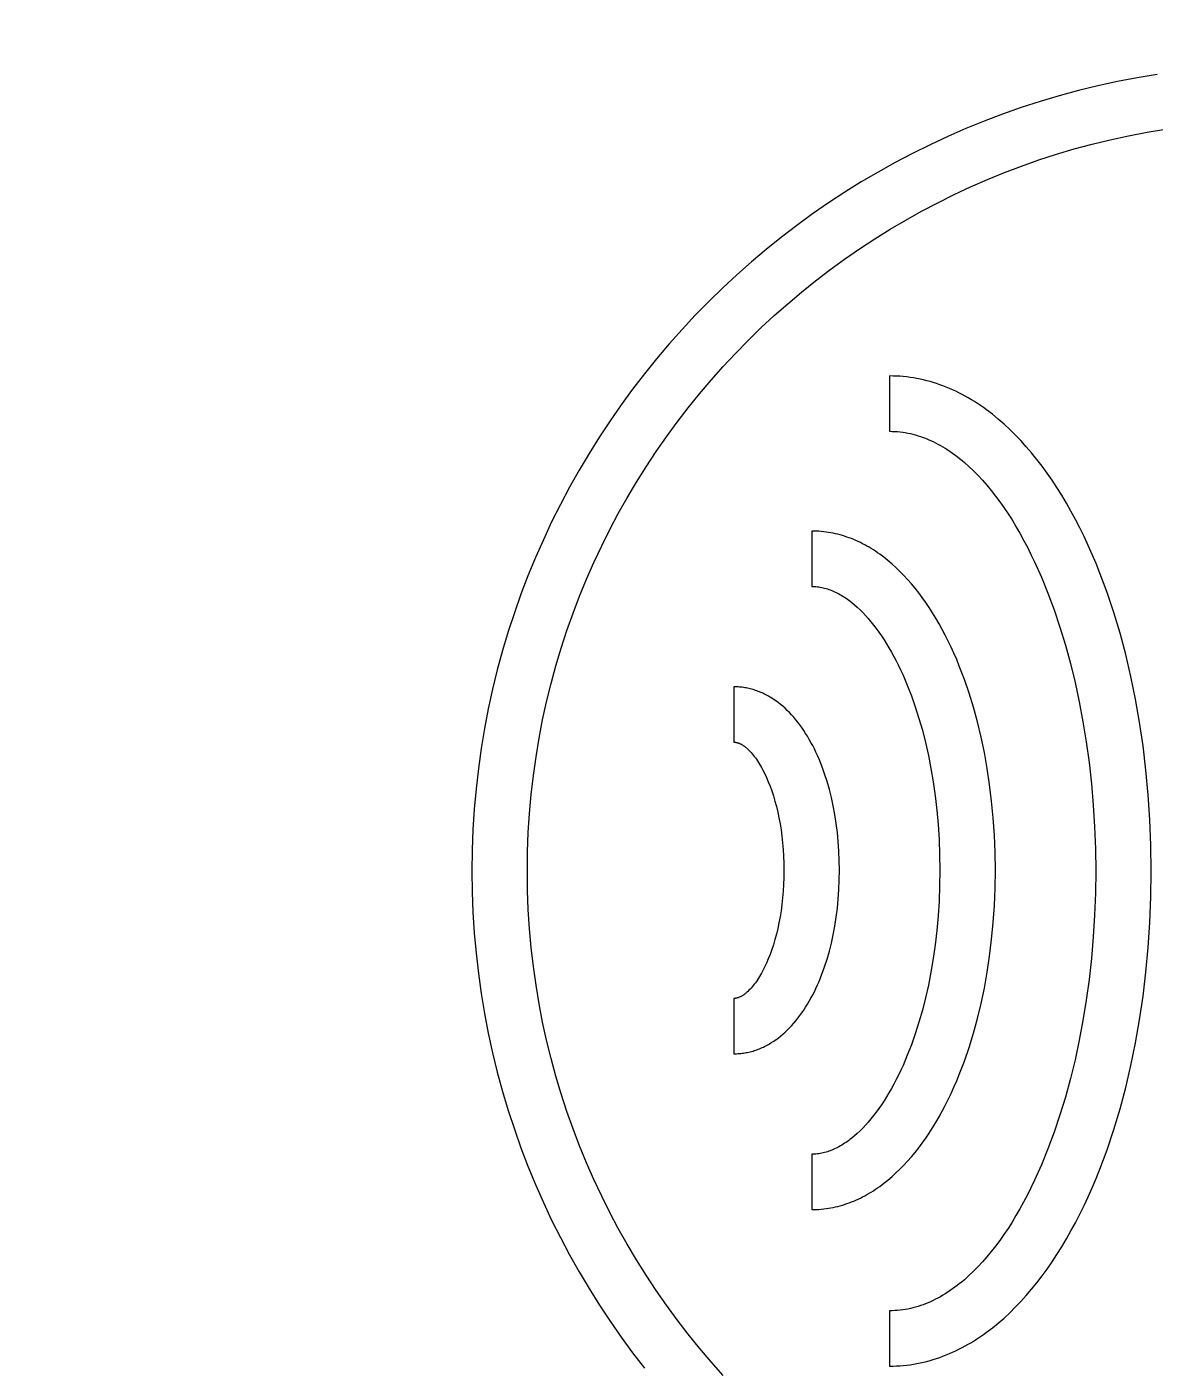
# Model space of a CAD drawing. Header units: millimetres. Extents: x -208 to 4974, y -28 to 3137.
# Drawn here: x 494.53 to 532.2, y 2786.77 to 2831.54 of the extents above; entities that cross this region are included whole.
import ezdxf

# ---------------------------------------------------------------- set-up
doc = ezdxf.new("R2010")
doc.units = ezdxf.units.MM
doc.layers.add('ZANO_R', color=7, linetype='Continuous', lineweight=0)
doc.layers.add('ZANO_W', color=1, linetype='Continuous', lineweight=0)
doc.styles.add('Arial', font='arial.ttf')
doc.styles.get("Standard").update_dxf_attribs({"font": 'ARIALUNI.TTF'})
doc.dimstyles.new('pl i ang', dxfattribs={"dimtxt": 50, "dimasz": 50, "dimexe": 1.25, "dimexo": 0.625, "dimgap": 10, "dimtad": 1, "dimtoh": 1, "dimtxsty": 'Standard', "dimcen": 2.5, "dimclrd": 1, "dimclre": 1, "dimclrt": 1, "dimadec": 0, "dimazin": 0, "dimtfac": 1, "dimtmove": 0, "dimatfit": 3, "dimfxl": 1, "dimarcsym": 1})

# ---------------------------------------------------------------- blocks, each defined once
blk = doc.blocks.new('*D504')
at = {"layer": 'ZANO_W', "color": 1, "lineweight": -2}
for p, q in [((532.144, 3137.136), (-161.352, 3137.136)), ((-151.352, 3097.136), (-151.352, 2453.738)), ((105.377, 2413.738), (-161.352, 2413.738))]:
    blk.add_line(p, q, dxfattribs=at)
at = {"layer": 'ZANO_W', "color": 1}
for points in [[(-144.686, 3097.136), (-158.019, 3097.136), (-151.352, 3137.136)], [(-158.019, 2453.738), (-144.686, 2453.738), (-151.352, 2413.738)]]:
    blk.add_solid(points, dxfattribs=at)
at = {"layer": 'ZANO_W', "color": 1, "insert": (-181.789, 2775.437), "char_height": 40, "attachment_point": 5, "rotation": 90, "style": 'Arial'}
blk.add_mtext('723', dxfattribs=at)
blk = doc.blocks.new('*D507')
at = {"layer": 'ZANO_W', "color": 1, "lineweight": -2}
blk.add_arc((4072.525, 2413.738), 150.809, 99.55169, 164.75824, dxfattribs=at)
at = {"layer": 'ZANO_W', "color": 1}
for points in [[(4047.725, 2555.793), (4047.276, 2569.119), (4087.477, 2563.804)], [(3920.413, 2454.268), (3933.628, 2452.5), (3921.716, 2413.738)]]:
    blk.add_solid(points, dxfattribs=at)
at = {"layer": 'ZANO_W', "color": 1, "insert": (3950.719, 2548.283), "char_height": 40, "attachment_point": 5, "rotation": 42.155, "style": 'Arial'}
blk.add_mtext('96%%d', dxfattribs=at)

msp = doc.modelspace()

# ---------------------------------------------------------------- linework, layer by layer
at = {"layer": 'ZANO_R'}
for p, q in [((532.295, 2829.952), (531.628, 2829.841)), ((529.662, 2829.413), (529.018, 2829.239)), ((530.311, 2829.572), (529.662, 2829.413)), ((530.967, 2829.715), (530.311, 2829.572)), ((531.628, 2829.841), (530.967, 2829.715)), ((528.381, 2829.05), (527.751, 2828.846)), ((529.018, 2829.239), (528.381, 2829.05)), ((527.127, 2828.626), (526.511, 2828.392)), ((527.751, 2828.846), (527.127, 2828.626)), ((525.902, 2828.144), (525.3, 2827.881)), ((526.511, 2828.392), (525.902, 2828.144)), ((531.956, 2828.022), (532.577, 2828.125)), ((525.3, 2827.881), (524.706, 2827.604)), ((529.525, 2827.461), (530.125, 2827.623)), ((530.125, 2827.623), (530.73, 2827.771)), ((530.73, 2827.771), (531.34, 2827.904)), ((531.34, 2827.904), (531.956, 2828.022)), ((524.12, 2827.313), (523.542, 2827.009)), ((524.706, 2827.604), (524.12, 2827.313)), ((528.345, 2827.095), (528.932, 2827.285)), ((528.932, 2827.285), (529.525, 2827.461)), ((523.542, 2827.009), (522.972, 2826.691)), ((527.19, 2826.672), (527.764, 2826.89)), ((527.764, 2826.89), (528.345, 2827.095)), ((522.411, 2826.36), (521.859, 2826.016)), ((522.972, 2826.691), (522.411, 2826.36)), ((526.062, 2826.196), (526.623, 2826.441)), ((526.623, 2826.441), (527.19, 2826.672)), ((521.859, 2826.016), (521.316, 2825.659)), ((524.963, 2825.667), (525.509, 2825.938)), ((525.509, 2825.938), (526.062, 2826.196)), ((521.316, 2825.659), (520.781, 2825.29)), ((523.895, 2825.088), (524.425, 2825.384)), ((524.425, 2825.384), (524.963, 2825.667)), ((520.781, 2825.29), (520.257, 2824.908)), ((523.372, 2824.78), (523.895, 2825.088)), ((519.742, 2824.514), (519.236, 2824.108)), ((520.257, 2824.908), (519.742, 2824.514)), ((522.858, 2824.459), (523.372, 2824.78)), ((519.236, 2824.108), (518.741, 2823.691)), ((521.854, 2823.783), (522.352, 2824.127)), ((522.352, 2824.127), (522.858, 2824.459)), ((518.741, 2823.691), (518.256, 2823.261)), ((521.365, 2823.427), (521.854, 2823.783)), ((518.256, 2823.261), (517.782, 2822.821)), ((520.886, 2823.06), (521.365, 2823.427)), ((517.782, 2822.821), (517.318, 2822.37)), ((520.415, 2822.682), (520.886, 2823.06)), ((517.318, 2822.37), (516.865, 2821.907)), ((519.502, 2821.894), (519.954, 2822.293)), ((519.954, 2822.293), (520.415, 2822.682)), ((516.865, 2821.907), (516.423, 2821.434)), ((519.06, 2821.484), (519.502, 2821.894)), ((516.423, 2821.434), (515.993, 2820.951)), ((518.628, 2821.063), (519.06, 2821.484)), ((515.993, 2820.951), (515.574, 2820.457)), ((518.207, 2820.633), (518.628, 2821.063)), ((515.574, 2820.457), (515.167, 2819.954)), ((517.795, 2820.192), (518.207, 2820.633)), ((517.394, 2819.742), (517.795, 2820.192)), ((515.167, 2819.954), (514.772, 2819.44)), ((517.004, 2819.282), (517.394, 2819.742)), ((523.473, 2819.878), (523.358, 2819.879)), ((523.358, 2819.879), (523.358, 2818.032)), ((523.587, 2819.874), (523.473, 2819.878)), ((523.701, 2819.868), (523.587, 2819.874)), ((523.814, 2819.858), (523.701, 2819.868)), ((523.927, 2819.846), (523.814, 2819.858)), ((524.04, 2819.832), (523.927, 2819.846)), ((524.152, 2819.815), (524.04, 2819.832)), ((524.264, 2819.796), (524.152, 2819.815)), ((524.375, 2819.774), (524.264, 2819.796)), ((524.486, 2819.749), (524.375, 2819.774)), ((524.596, 2819.722), (524.486, 2819.749)), ((524.706, 2819.692), (524.596, 2819.722)), ((524.815, 2819.66), (524.706, 2819.692)), ((524.924, 2819.626), (524.815, 2819.66)), ((525.033, 2819.589), (524.924, 2819.626)), ((525.14, 2819.549), (525.033, 2819.589)), ((514.772, 2819.44), (514.389, 2818.917)), ((516.625, 2818.813), (517.004, 2819.282)), ((525.248, 2819.507), (525.14, 2819.549)), ((525.355, 2819.463), (525.248, 2819.507)), ((525.461, 2819.416), (525.355, 2819.463)), ((525.567, 2819.367), (525.461, 2819.416)), ((525.672, 2819.316), (525.567, 2819.367)), ((525.776, 2819.262), (525.672, 2819.316)), ((525.881, 2819.206), (525.776, 2819.262)), ((525.984, 2819.148), (525.881, 2819.206)), ((526.087, 2819.087), (525.984, 2819.148)), ((514.389, 2818.917), (514.018, 2818.384)), ((516.257, 2818.335), (516.625, 2818.813)), ((526.189, 2819.024), (526.087, 2819.087)), ((526.291, 2818.959), (526.189, 2819.024)), ((526.392, 2818.892), (526.291, 2818.959)), ((526.493, 2818.822), (526.392, 2818.892)), ((526.593, 2818.75), (526.493, 2818.822)), ((526.791, 2818.6), (526.593, 2818.75)), ((514.018, 2818.384), (513.66, 2817.843)), ((515.9, 2817.848), (516.257, 2818.335)), ((526.986, 2818.44), (526.791, 2818.6)), ((527.179, 2818.273), (526.986, 2818.44)), ((527.369, 2818.096), (527.179, 2818.273)), ((513.66, 2817.843), (513.315, 2817.292)), ((515.555, 2817.352), (515.9, 2817.848)), ((523.358, 2818.031), (523.446, 2818.03)), ((523.446, 2818.03), (523.533, 2818.026)), ((523.533, 2818.026), (523.62, 2818.02)), ((523.62, 2818.02), (523.706, 2818.011)), ((523.706, 2818.011), (523.793, 2818.001)), ((523.793, 2818.001), (523.879, 2817.987)), ((523.879, 2817.987), (523.965, 2817.972)), ((523.965, 2817.972), (524.05, 2817.954)), ((524.05, 2817.954), (524.136, 2817.933)), ((524.136, 2817.933), (524.221, 2817.91)), ((524.221, 2817.91), (524.306, 2817.885)), ((524.306, 2817.885), (524.39, 2817.858)), ((524.39, 2817.858), (524.474, 2817.829)), ((524.474, 2817.829), (524.558, 2817.797)), ((524.558, 2817.797), (524.642, 2817.763)), ((524.642, 2817.763), (524.725, 2817.726)), ((527.556, 2817.912), (527.369, 2818.096)), ((527.74, 2817.719), (527.556, 2817.912)), ((515.222, 2816.847), (515.555, 2817.352)), ((524.725, 2817.726), (524.808, 2817.688)), ((524.808, 2817.688), (524.891, 2817.647)), ((524.891, 2817.647), (524.973, 2817.604)), ((524.973, 2817.604), (525.055, 2817.559)), ((525.055, 2817.559), (525.136, 2817.512)), ((525.136, 2817.512), (525.218, 2817.463)), ((525.218, 2817.463), (525.298, 2817.411)), ((525.298, 2817.411), (525.379, 2817.358)), ((525.379, 2817.358), (525.459, 2817.302)), ((527.922, 2817.518), (527.74, 2817.719)), ((528.1, 2817.309), (527.922, 2817.518)), ((513.315, 2817.292), (512.983, 2816.733)), ((525.459, 2817.302), (525.539, 2817.244)), ((525.539, 2817.244), (525.618, 2817.185)), ((525.618, 2817.185), (525.697, 2817.123)), ((525.697, 2817.123), (525.775, 2817.059)), ((525.775, 2817.059), (525.853, 2816.993)), ((525.853, 2816.993), (526.008, 2816.856)), ((528.276, 2817.092), (528.1, 2817.309)), ((528.449, 2816.868), (528.276, 2817.092)), ((528.618, 2816.635), (528.449, 2816.868)), ((512.983, 2816.733), (512.664, 2816.165)), ((514.9, 2816.334), (515.222, 2816.847)), ((526.008, 2816.856), (526.161, 2816.71)), ((526.161, 2816.71), (526.312, 2816.557)), ((526.312, 2816.557), (526.461, 2816.396)), ((528.784, 2816.396), (528.618, 2816.635)), ((512.664, 2816.165), (512.359, 2815.589)), ((514.591, 2815.814), (514.9, 2816.334)), ((526.461, 2816.396), (526.608, 2816.228)), ((526.608, 2816.228), (526.753, 2816.052)), ((526.753, 2816.052), (526.896, 2815.87)), ((528.947, 2816.149), (528.784, 2816.396)), ((529.106, 2815.894), (528.947, 2816.149)), ((512.359, 2815.589), (512.067, 2815.005)), ((514.294, 2815.285), (514.591, 2815.814)), ((526.896, 2815.87), (527.037, 2815.68)), ((527.037, 2815.68), (527.176, 2815.483)), ((529.263, 2815.633), (529.106, 2815.894)), ((529.415, 2815.364), (529.263, 2815.633)), ((514.01, 2814.748), (514.294, 2815.285)), ((527.176, 2815.483), (527.312, 2815.279)), ((527.312, 2815.279), (527.446, 2815.069)), ((529.564, 2815.089), (529.415, 2815.364)), ((529.71, 2814.806), (529.564, 2815.089)), ((512.067, 2815.005), (511.789, 2814.412)), ((513.738, 2814.204), (514.01, 2814.748)), ((520.835, 2814.7), (520.755, 2814.7)), ((520.755, 2814.7), (520.755, 2812.852)), ((520.915, 2814.697), (520.835, 2814.7)), ((520.995, 2814.692), (520.915, 2814.697)), ((521.075, 2814.686), (520.995, 2814.692)), ((521.154, 2814.678), (521.075, 2814.686)), ((521.233, 2814.668), (521.154, 2814.678)), ((521.312, 2814.656), (521.233, 2814.668)), ((521.39, 2814.643), (521.312, 2814.656)), ((521.469, 2814.628), (521.39, 2814.643)), ((527.446, 2815.069), (527.578, 2814.852)), ((527.578, 2814.852), (527.707, 2814.629)), ((527.707, 2814.629), (527.834, 2814.399)), ((529.852, 2814.517), (529.71, 2814.806)), ((511.789, 2814.412), (511.526, 2813.813)), ((513.479, 2813.652), (513.738, 2814.204)), ((521.546, 2814.611), (521.469, 2814.628)), ((521.624, 2814.592), (521.546, 2814.611)), ((521.701, 2814.572), (521.624, 2814.592)), ((521.778, 2814.55), (521.701, 2814.572)), ((521.854, 2814.527), (521.778, 2814.55)), ((521.93, 2814.501), (521.854, 2814.527)), ((522.006, 2814.474), (521.93, 2814.501)), ((522.081, 2814.446), (522.006, 2814.474)), ((522.156, 2814.415), (522.081, 2814.446)), ((522.231, 2814.383), (522.156, 2814.415)), ((522.305, 2814.35), (522.231, 2814.383)), ((522.379, 2814.314), (522.305, 2814.35)), ((522.452, 2814.278), (522.379, 2814.314)), ((522.525, 2814.239), (522.452, 2814.278)), ((522.598, 2814.199), (522.525, 2814.239)), ((522.67, 2814.158), (522.598, 2814.199)), ((527.834, 2814.399), (527.959, 2814.163)), ((529.99, 2814.222), (529.852, 2814.517)), ((530.125, 2813.92), (529.99, 2814.222)), ((511.526, 2813.813), (511.276, 2813.205)), ((522.742, 2814.115), (522.67, 2814.158)), ((522.814, 2814.07), (522.742, 2814.115)), ((522.885, 2814.024), (522.814, 2814.07)), ((522.955, 2813.976), (522.885, 2814.024)), ((523.025, 2813.927), (522.955, 2813.976)), ((523.164, 2813.823), (523.025, 2813.927)), ((523.301, 2813.714), (523.164, 2813.823)), ((527.959, 2814.163), (528.08, 2813.921)), ((528.08, 2813.921), (528.199, 2813.673)), ((530.255, 2813.612), (530.125, 2813.92)), ((513.234, 2813.094), (513.479, 2813.652)), ((523.437, 2813.599), (523.301, 2813.714)), ((523.57, 2813.479), (523.437, 2813.599)), ((523.702, 2813.352), (523.57, 2813.479)), ((523.831, 2813.22), (523.702, 2813.352)), ((528.199, 2813.673), (528.429, 2813.159)), ((530.382, 2813.297), (530.255, 2813.612)), ((530.623, 2812.65), (530.382, 2813.297)), ((511.276, 2813.205), (511.042, 2812.591)), ((513.002, 2812.528), (513.234, 2813.094)), ((520.755, 2812.852), (520.802, 2812.851)), ((520.802, 2812.851), (520.85, 2812.849)), ((520.85, 2812.849), (520.897, 2812.846)), ((520.897, 2812.846), (520.945, 2812.841)), ((520.945, 2812.841), (520.993, 2812.834)), ((523.959, 2813.082), (523.831, 2813.22)), ((524.084, 2812.939), (523.959, 2813.082)), ((524.207, 2812.79), (524.084, 2812.939)), ((528.429, 2813.159), (528.647, 2812.624)), ((511.042, 2812.591), (510.821, 2811.969)), ((512.783, 2811.956), (513.002, 2812.528)), ((520.993, 2812.834), (521.041, 2812.827)), ((521.041, 2812.827), (521.088, 2812.818)), ((521.088, 2812.818), (521.136, 2812.807)), ((521.136, 2812.807), (521.184, 2812.795)), ((521.184, 2812.795), (521.232, 2812.782)), ((521.232, 2812.782), (521.28, 2812.767)), ((521.28, 2812.767), (521.328, 2812.751)), ((521.328, 2812.751), (521.376, 2812.734)), ((521.376, 2812.734), (521.424, 2812.715)), ((521.424, 2812.715), (521.472, 2812.695)), ((521.472, 2812.695), (521.52, 2812.674)), ((521.52, 2812.674), (521.568, 2812.651)), ((521.568, 2812.651), (521.616, 2812.627)), ((521.616, 2812.627), (521.663, 2812.602)), ((521.663, 2812.602), (521.711, 2812.575)), ((521.711, 2812.575), (521.759, 2812.547)), ((521.759, 2812.547), (521.806, 2812.518)), ((521.806, 2812.518), (521.854, 2812.488)), ((521.854, 2812.488), (521.901, 2812.456)), ((521.901, 2812.456), (521.949, 2812.423)), ((521.949, 2812.423), (521.996, 2812.388)), ((524.328, 2812.637), (524.207, 2812.79)), ((524.447, 2812.477), (524.328, 2812.637)), ((524.564, 2812.313), (524.447, 2812.477)), ((528.647, 2812.624), (528.853, 2812.067)), ((530.848, 2811.98), (530.623, 2812.65)), ((510.821, 2811.969), (510.616, 2811.341)), ((512.578, 2811.377), (512.783, 2811.956)), ((521.996, 2812.388), (522.043, 2812.353)), ((522.043, 2812.353), (522.09, 2812.316)), ((522.09, 2812.316), (522.184, 2812.239)), ((522.184, 2812.239), (522.277, 2812.156)), ((522.277, 2812.156), (522.37, 2812.069)), ((522.37, 2812.069), (522.462, 2811.977)), ((522.462, 2811.977), (522.554, 2811.88)), ((524.678, 2812.144), (524.564, 2812.313)), ((524.79, 2811.969), (524.678, 2812.144)), ((524.9, 2811.79), (524.79, 2811.969)), ((528.853, 2812.067), (529.048, 2811.489)), ((531.056, 2811.288), (530.848, 2811.98)), ((522.554, 2811.88), (522.644, 2811.778)), ((522.644, 2811.778), (522.734, 2811.672)), ((522.734, 2811.672), (522.823, 2811.561)), ((522.823, 2811.561), (522.911, 2811.445)), ((525.007, 2811.606), (524.9, 2811.79)), ((525.112, 2811.417), (525.007, 2811.606)), ((510.616, 2811.341), (510.426, 2810.706)), ((512.387, 2810.792), (512.578, 2811.377)), ((522.911, 2811.445), (522.999, 2811.325)), ((522.999, 2811.325), (523.085, 2811.2)), ((523.085, 2811.2), (523.17, 2811.071)), ((523.17, 2811.071), (523.254, 2810.938)), ((525.214, 2811.224), (525.112, 2811.417)), ((525.313, 2811.026), (525.214, 2811.224)), ((529.048, 2811.489), (529.229, 2810.893)), ((531.247, 2810.574), (531.056, 2811.288)), ((510.426, 2810.706), (510.252, 2810.064)), ((512.21, 2810.2), (512.387, 2810.792)), ((523.254, 2810.938), (523.336, 2810.8)), ((523.336, 2810.8), (523.418, 2810.658)), ((523.418, 2810.658), (523.498, 2810.512)), ((525.41, 2810.823), (525.313, 2811.026)), ((525.505, 2810.617), (525.41, 2810.823)), ((525.597, 2810.405), (525.505, 2810.617)), ((529.229, 2810.893), (529.397, 2810.278)), ((512.048, 2809.603), (512.21, 2810.2)), ((523.498, 2810.512), (523.577, 2810.361)), ((523.577, 2810.361), (523.654, 2810.206)), ((523.654, 2810.206), (523.73, 2810.047)), ((525.685, 2810.19), (525.597, 2810.405)), ((525.855, 2809.747), (525.685, 2810.19)), ((529.397, 2810.278), (529.551, 2809.646)), ((531.42, 2809.839), (531.247, 2810.574)), ((510.252, 2810.064), (510.093, 2809.417)), ((523.73, 2810.047), (523.804, 2809.885)), ((523.804, 2809.885), (523.948, 2809.547)), ((526.013, 2809.287), (525.855, 2809.747)), ((531.574, 2809.085), (531.42, 2809.839)), ((510.093, 2809.417), (509.95, 2808.763)), ((511.9, 2809), (512.048, 2809.603)), ((518.198, 2809.496), (518.151, 2809.497)), ((518.151, 2809.497), (518.151, 2807.937)), ((518.245, 2809.495), (518.198, 2809.496)), ((518.292, 2809.493), (518.245, 2809.495)), ((518.338, 2809.489), (518.292, 2809.493)), ((518.385, 2809.485), (518.338, 2809.489)), ((518.431, 2809.48), (518.385, 2809.485)), ((518.477, 2809.474), (518.431, 2809.48)), ((518.523, 2809.466), (518.477, 2809.474)), ((518.568, 2809.458), (518.523, 2809.466)), ((518.613, 2809.45), (518.568, 2809.458)), ((518.658, 2809.44), (518.613, 2809.45)), ((518.703, 2809.429), (518.658, 2809.44)), ((518.748, 2809.417), (518.703, 2809.429)), ((518.793, 2809.405), (518.748, 2809.417)), ((518.837, 2809.391), (518.793, 2809.405)), ((518.881, 2809.377), (518.837, 2809.391)), ((518.925, 2809.362), (518.881, 2809.377)), ((518.968, 2809.346), (518.925, 2809.362)), ((519.011, 2809.329), (518.968, 2809.346)), ((519.055, 2809.311), (519.011, 2809.329)), ((519.097, 2809.292), (519.055, 2809.311)), ((519.14, 2809.272), (519.097, 2809.292)), ((519.182, 2809.252), (519.14, 2809.272)), ((523.948, 2809.547), (524.085, 2809.194)), ((526.159, 2808.813), (526.013, 2809.287)), ((529.551, 2809.646), (529.691, 2808.997)), ((511.766, 2808.391), (511.9, 2809)), ((519.224, 2809.231), (519.182, 2809.252)), ((519.266, 2809.209), (519.224, 2809.231)), ((519.308, 2809.186), (519.266, 2809.209)), ((519.349, 2809.162), (519.308, 2809.186)), ((519.39, 2809.137), (519.349, 2809.162)), ((519.472, 2809.086), (519.39, 2809.137)), ((519.552, 2809.031), (519.472, 2809.086)), ((519.631, 2808.972), (519.552, 2809.031)), ((519.709, 2808.911), (519.631, 2808.972)), ((519.786, 2808.847), (519.709, 2808.911)), ((519.862, 2808.779), (519.786, 2808.847)), ((524.085, 2809.194), (524.214, 2808.825)), ((524.214, 2808.825), (524.336, 2808.442)), ((526.293, 2808.323), (526.159, 2808.813)), ((529.691, 2808.997), (529.816, 2808.333)), ((531.709, 2808.313), (531.574, 2809.085)), ((509.95, 2808.763), (509.823, 2808.104)), ((511.648, 2807.777), (511.766, 2808.391)), ((519.937, 2808.709), (519.862, 2808.779)), ((520.01, 2808.635), (519.937, 2808.709)), ((520.082, 2808.559), (520.01, 2808.635)), ((520.153, 2808.479), (520.082, 2808.559)), ((520.222, 2808.397), (520.153, 2808.479)), ((520.291, 2808.311), (520.222, 2808.397)), ((524.336, 2808.442), (524.45, 2808.045)), ((509.823, 2808.104), (509.712, 2807.439)), ((518.151, 2807.937), (518.151, 2807.669)), ((520.358, 2808.223), (520.291, 2808.311)), ((520.423, 2808.133), (520.358, 2808.223)), ((520.487, 2808.039), (520.423, 2808.133)), ((520.55, 2807.943), (520.487, 2808.039)), ((520.611, 2807.844), (520.55, 2807.943)), ((524.45, 2808.045), (524.555, 2807.633)), ((526.414, 2807.82), (526.293, 2808.323)), ((529.816, 2808.333), (529.926, 2807.655)), ((531.825, 2807.523), (531.709, 2808.313)), ((511.545, 2807.158), (511.648, 2807.777)), ((518.151, 2807.669), (518.151, 2807.654)), ((518.151, 2807.654), (518.151, 2807.649)), ((518.151, 2807.649), (518.159, 2807.648)), ((518.159, 2807.648), (518.167, 2807.648)), ((518.167, 2807.648), (518.175, 2807.648)), ((518.175, 2807.648), (518.183, 2807.647)), ((518.183, 2807.647), (518.191, 2807.647)), ((518.191, 2807.647), (518.199, 2807.646)), ((518.199, 2807.646), (518.207, 2807.645)), ((518.207, 2807.645), (518.215, 2807.644)), ((518.215, 2807.644), (518.223, 2807.642)), ((518.223, 2807.642), (518.231, 2807.641)), ((518.231, 2807.641), (518.247, 2807.637)), ((518.247, 2807.637), (518.263, 2807.633)), ((518.263, 2807.633), (518.28, 2807.629)), ((518.28, 2807.629), (518.297, 2807.623)), ((518.297, 2807.623), (518.313, 2807.618)), ((518.313, 2807.618), (518.33, 2807.611)), ((518.33, 2807.611), (518.347, 2807.604)), ((518.347, 2807.604), (518.364, 2807.597)), ((518.364, 2807.597), (518.381, 2807.588)), ((518.381, 2807.588), (518.398, 2807.58)), ((518.398, 2807.58), (518.415, 2807.57)), ((518.415, 2807.57), (518.432, 2807.56)), ((518.432, 2807.56), (518.449, 2807.55)), ((518.449, 2807.55), (518.467, 2807.538)), ((518.467, 2807.538), (518.484, 2807.527)), ((518.484, 2807.527), (518.501, 2807.514)), ((518.501, 2807.514), (518.519, 2807.502)), ((518.519, 2807.502), (518.536, 2807.488)), ((518.536, 2807.488), (518.554, 2807.474)), ((518.554, 2807.474), (518.571, 2807.459)), ((520.671, 2807.743), (520.611, 2807.844)), ((520.73, 2807.639), (520.671, 2807.743)), ((520.787, 2807.532), (520.73, 2807.639)), ((520.842, 2807.423), (520.787, 2807.532)), ((524.555, 2807.633), (524.651, 2807.208)), ((526.522, 2807.303), (526.414, 2807.82)), ((529.926, 2807.655), (530.021, 2806.964)), ((531.921, 2806.716), (531.825, 2807.523)), ((509.712, 2807.439), (509.618, 2806.769)), ((511.457, 2806.534), (511.545, 2807.158)), ((518.571, 2807.459), (518.589, 2807.444)), ((518.589, 2807.444), (518.624, 2807.412)), ((518.624, 2807.412), (518.659, 2807.378)), ((518.659, 2807.378), (518.695, 2807.342)), ((518.695, 2807.342), (518.73, 2807.303)), ((518.73, 2807.303), (518.765, 2807.262)), ((518.765, 2807.262), (518.801, 2807.219)), ((518.801, 2807.219), (518.836, 2807.174)), ((518.836, 2807.174), (518.871, 2807.127)), ((518.871, 2807.127), (518.906, 2807.078)), ((518.906, 2807.078), (518.94, 2807.026)), ((518.94, 2807.026), (518.975, 2806.973)), ((520.896, 2807.312), (520.842, 2807.423)), ((520.948, 2807.198), (520.896, 2807.312)), ((520.999, 2807.082), (520.948, 2807.198)), ((521.048, 2806.964), (520.999, 2807.082)), ((524.651, 2807.208), (524.737, 2806.77)), ((526.618, 2806.774), (526.522, 2807.303)), ((509.618, 2806.769), (509.54, 2806.093)), ((518.975, 2806.973), (519.009, 2806.917)), ((519.009, 2806.917), (519.043, 2806.86)), ((519.043, 2806.86), (519.077, 2806.8)), ((519.077, 2806.8), (519.11, 2806.739)), ((519.11, 2806.739), (519.176, 2806.61)), ((519.176, 2806.61), (519.24, 2806.473)), ((521.095, 2806.843), (521.048, 2806.964)), ((521.141, 2806.72), (521.095, 2806.843)), ((521.185, 2806.595), (521.141, 2806.72)), ((521.268, 2806.338), (521.185, 2806.595)), ((524.737, 2806.77), (524.813, 2806.319)), ((526.699, 2806.233), (526.618, 2806.774)), ((530.021, 2806.964), (530.099, 2806.26)), ((531.997, 2805.894), (531.921, 2806.716)), ((511.385, 2805.905), (511.457, 2806.534)), ((519.24, 2806.473), (519.302, 2806.329)), ((519.302, 2806.329), (519.361, 2806.178)), ((519.361, 2806.178), (519.419, 2806.019)), ((521.344, 2806.073), (521.268, 2806.338)), ((524.813, 2806.319), (524.879, 2805.856)), ((526.766, 2805.68), (526.699, 2806.233)), ((530.099, 2806.26), (530.161, 2805.546)), ((509.54, 2806.093), (509.479, 2805.413)), ((511.328, 2805.271), (511.385, 2805.905)), ((519.419, 2806.019), (519.473, 2805.854)), ((519.473, 2805.854), (519.525, 2805.681)), ((519.525, 2805.681), (519.573, 2805.501)), ((521.413, 2805.8), (521.344, 2806.073)), ((521.475, 2805.519), (521.413, 2805.8)), ((524.879, 2805.856), (524.934, 2805.381)), ((526.819, 2805.117), (526.766, 2805.68)), ((532.052, 2805.057), (531.997, 2805.894)), ((509.479, 2805.413), (509.436, 2804.728)), ((511.287, 2804.633), (511.328, 2805.271)), ((519.573, 2805.501), (519.618, 2805.315)), ((519.618, 2805.315), (519.66, 2805.123)), ((521.528, 2805.232), (521.475, 2805.519)), ((521.574, 2804.937), (521.528, 2805.232)), ((524.934, 2805.381), (524.977, 2804.894)), ((530.161, 2805.546), (530.205, 2804.821)), ((519.66, 2805.123), (519.697, 2804.924)), ((519.697, 2804.924), (519.73, 2804.719)), ((521.613, 2804.635), (521.574, 2804.937)), ((524.977, 2804.894), (525.009, 2804.396)), ((526.858, 2804.543), (526.819, 2805.117)), ((530.205, 2804.821), (530.233, 2804.086)), ((532.085, 2804.207), (532.052, 2805.057)), ((509.436, 2804.728), (509.409, 2804.039)), ((511.263, 2803.991), (511.287, 2804.633)), ((519.73, 2804.719), (519.759, 2804.508)), ((519.759, 2804.508), (519.783, 2804.291)), ((521.643, 2804.327), (521.613, 2804.635)), ((525.009, 2804.396), (525.028, 2803.888)), ((526.881, 2803.96), (526.858, 2804.543)), ((509.409, 2804.039), (509.4, 2803.345)), ((511.255, 2803.345), (511.263, 2803.991)), ((519.783, 2804.291), (519.802, 2804.069)), ((519.802, 2804.069), (519.816, 2803.841)), ((521.664, 2804.013), (521.643, 2804.327)), ((521.677, 2803.694), (521.664, 2804.013)), ((525.028, 2803.888), (525.035, 2803.369)), ((526.889, 2803.369), (526.881, 2803.96)), ((530.233, 2804.086), (530.242, 2803.344)), ((532.096, 2803.344), (532.085, 2804.207)), ((519.816, 2803.841), (519.825, 2803.607)), ((519.825, 2803.607), (519.828, 2803.369)), ((521.682, 2803.369), (521.677, 2803.694)), ((509.4, 2803.345), (509.409, 2802.652)), ((511.263, 2802.699), (511.255, 2803.345)), ((519.825, 2803.13), (519.816, 2802.897)), ((519.828, 2803.369), (519.825, 2803.13)), ((521.664, 2802.724), (521.677, 2803.044)), ((521.677, 2803.044), (521.682, 2803.369)), ((525.035, 2803.369), (525.028, 2802.85)), ((526.881, 2802.777), (526.889, 2803.369)), ((530.242, 2803.344), (530.233, 2802.601)), ((532.085, 2802.48), (532.096, 2803.344)), ((509.409, 2802.652), (509.436, 2801.962)), ((511.287, 2802.057), (511.263, 2802.699)), ((519.802, 2802.669), (519.783, 2802.446)), ((519.816, 2802.897), (519.802, 2802.669)), ((521.643, 2802.41), (521.664, 2802.724)), ((525.028, 2802.85), (525.009, 2802.341)), ((526.858, 2802.194), (526.881, 2802.777)), ((530.233, 2802.601), (530.205, 2801.867)), ((519.759, 2802.229), (519.73, 2802.019)), ((519.783, 2802.446), (519.759, 2802.229)), ((521.574, 2801.801), (521.613, 2802.102)), ((521.613, 2802.102), (521.643, 2802.41)), ((525.009, 2802.341), (524.977, 2801.843)), ((526.819, 2801.621), (526.858, 2802.194)), ((532.052, 2801.63), (532.085, 2802.48)), ((509.436, 2801.962), (509.479, 2801.277)), ((511.328, 2801.419), (511.287, 2802.057)), ((519.697, 2801.814), (519.66, 2801.615)), ((519.73, 2802.019), (519.697, 2801.814)), ((521.528, 2801.506), (521.574, 2801.801)), ((524.977, 2801.843), (524.934, 2801.357)), ((530.205, 2801.867), (530.161, 2801.142)), ((509.479, 2801.277), (509.54, 2800.597)), ((511.385, 2800.786), (511.328, 2801.419)), ((519.573, 2801.236), (519.525, 2801.057)), ((519.618, 2801.422), (519.573, 2801.236)), ((519.66, 2801.615), (519.618, 2801.422)), ((521.413, 2800.937), (521.475, 2801.218)), ((521.475, 2801.218), (521.528, 2801.506)), ((524.934, 2801.357), (524.879, 2800.881)), ((526.766, 2801.057), (526.819, 2801.621)), ((531.997, 2800.793), (532.052, 2801.63)), ((511.457, 2800.157), (511.385, 2800.786)), ((519.473, 2800.884), (519.419, 2800.718)), ((519.525, 2801.057), (519.473, 2800.884)), ((521.344, 2800.664), (521.413, 2800.937)), ((524.879, 2800.881), (524.813, 2800.418)), ((526.699, 2800.505), (526.766, 2801.057)), ((530.161, 2801.142), (530.099, 2800.427)), ((531.921, 2799.971), (531.997, 2800.793)), ((509.54, 2800.597), (509.618, 2799.922)), ((519.302, 2800.408), (519.24, 2800.264)), ((519.361, 2800.56), (519.302, 2800.408)), ((519.419, 2800.718), (519.361, 2800.56)), ((521.185, 2800.143), (521.268, 2800.399)), ((521.268, 2800.399), (521.344, 2800.664)), ((524.813, 2800.418), (524.737, 2799.967)), ((526.618, 2799.963), (526.699, 2800.505)), ((530.099, 2800.427), (530.021, 2799.723)), ((509.618, 2799.922), (509.712, 2799.252)), ((511.545, 2799.533), (511.457, 2800.157)), ((519.043, 2799.878), (519.009, 2799.821)), ((519.077, 2799.938), (519.043, 2799.878)), ((519.11, 2799.999), (519.077, 2799.938)), ((519.176, 2800.128), (519.11, 2799.999)), ((519.24, 2800.264), (519.176, 2800.128)), ((521.048, 2799.774), (521.095, 2799.895)), ((521.095, 2799.895), (521.141, 2800.018)), ((521.141, 2800.018), (521.185, 2800.143)), ((524.737, 2799.967), (524.651, 2799.529)), ((526.522, 2799.434), (526.618, 2799.963)), ((531.825, 2799.164), (531.921, 2799.971)), ((511.648, 2798.913), (511.545, 2799.533)), ((518.73, 2799.435), (518.695, 2799.396)), ((518.765, 2799.476), (518.73, 2799.435)), ((518.801, 2799.519), (518.765, 2799.476)), ((518.836, 2799.564), (518.801, 2799.519)), ((518.871, 2799.611), (518.836, 2799.564)), ((518.906, 2799.66), (518.871, 2799.611)), ((518.94, 2799.712), (518.906, 2799.66)), ((518.975, 2799.765), (518.94, 2799.712)), ((519.009, 2799.821), (518.975, 2799.765)), ((520.842, 2799.314), (520.896, 2799.426)), ((520.896, 2799.426), (520.948, 2799.539)), ((520.948, 2799.539), (520.999, 2799.655)), ((520.999, 2799.655), (521.048, 2799.774)), ((524.651, 2799.529), (524.555, 2799.104)), ((526.414, 2798.917), (526.522, 2799.434)), ((530.021, 2799.723), (529.926, 2799.032)), ((509.712, 2799.252), (509.823, 2798.587)), ((518.159, 2799.089), (518.151, 2799.089)), ((518.151, 2799.089), (518.151, 2797.241)), ((518.167, 2799.09), (518.159, 2799.089)), ((518.175, 2799.09), (518.167, 2799.09)), ((518.183, 2799.091), (518.175, 2799.09)), ((518.191, 2799.091), (518.183, 2799.091)), ((518.199, 2799.092), (518.191, 2799.091)), ((518.207, 2799.093), (518.199, 2799.092)), ((518.215, 2799.094), (518.207, 2799.093)), ((518.223, 2799.096), (518.215, 2799.094)), ((518.231, 2799.097), (518.223, 2799.096)), ((518.247, 2799.1), (518.231, 2799.097)), ((518.263, 2799.105), (518.247, 2799.1)), ((518.28, 2799.109), (518.263, 2799.105)), ((518.297, 2799.114), (518.28, 2799.109)), ((518.313, 2799.12), (518.297, 2799.114)), ((518.33, 2799.127), (518.313, 2799.12)), ((518.347, 2799.134), (518.33, 2799.127)), ((518.364, 2799.141), (518.347, 2799.134)), ((518.381, 2799.149), (518.364, 2799.141)), ((518.398, 2799.158), (518.381, 2799.149)), ((518.415, 2799.168), (518.398, 2799.158)), ((518.432, 2799.178), (518.415, 2799.168)), ((518.449, 2799.188), (518.432, 2799.178)), ((518.467, 2799.199), (518.449, 2799.188)), ((518.484, 2799.211), (518.467, 2799.199)), ((518.501, 2799.223), (518.484, 2799.211)), ((518.519, 2799.236), (518.501, 2799.223)), ((518.536, 2799.25), (518.519, 2799.236)), ((518.554, 2799.264), (518.536, 2799.25)), ((518.571, 2799.278), (518.554, 2799.264)), ((518.589, 2799.294), (518.571, 2799.278)), ((518.624, 2799.326), (518.589, 2799.294)), ((518.659, 2799.36), (518.624, 2799.326)), ((518.695, 2799.396), (518.659, 2799.36)), ((520.611, 2798.893), (520.671, 2798.995)), ((520.671, 2798.995), (520.73, 2799.099)), ((520.73, 2799.099), (520.787, 2799.205)), ((520.787, 2799.205), (520.842, 2799.314)), ((524.555, 2799.104), (524.45, 2798.693)), ((529.926, 2799.032), (529.816, 2798.354)), ((531.709, 2798.375), (531.825, 2799.164)), ((509.823, 2798.587), (509.95, 2797.927)), ((511.766, 2798.299), (511.648, 2798.913)), ((520.291, 2798.426), (520.358, 2798.514)), ((520.358, 2798.514), (520.423, 2798.605)), ((520.423, 2798.605), (520.487, 2798.698)), ((520.487, 2798.698), (520.55, 2798.795)), ((520.55, 2798.795), (520.611, 2798.893)), ((524.45, 2798.693), (524.336, 2798.295)), ((526.293, 2798.414), (526.414, 2798.917)), ((511.9, 2797.691), (511.766, 2798.299)), ((519.937, 2798.029), (520.01, 2798.103)), ((520.01, 2798.103), (520.082, 2798.179)), ((520.082, 2798.179), (520.153, 2798.259)), ((520.153, 2798.259), (520.222, 2798.341)), ((520.222, 2798.341), (520.291, 2798.426)), ((524.336, 2798.295), (524.214, 2797.912)), ((526.159, 2797.925), (526.293, 2798.414)), ((529.816, 2798.354), (529.691, 2797.69)), ((531.574, 2797.602), (531.709, 2798.375)), ((509.95, 2797.927), (510.093, 2797.274)), ((512.048, 2797.088), (511.9, 2797.691)), ((519.39, 2797.601), (519.472, 2797.652)), ((519.472, 2797.652), (519.552, 2797.707)), ((519.552, 2797.707), (519.631, 2797.765)), ((519.631, 2797.765), (519.709, 2797.827)), ((519.709, 2797.827), (519.786, 2797.891)), ((519.786, 2797.891), (519.862, 2797.959)), ((519.862, 2797.959), (519.937, 2798.029)), ((524.214, 2797.912), (524.085, 2797.544)), ((526.013, 2797.45), (526.159, 2797.925)), ((529.691, 2797.69), (529.551, 2797.042)), ((510.093, 2797.274), (510.252, 2796.626)), ((518.151, 2797.241), (518.198, 2797.241)), ((518.198, 2797.241), (518.245, 2797.243)), ((518.245, 2797.243), (518.292, 2797.245)), ((518.292, 2797.245), (518.338, 2797.249)), ((518.338, 2797.249), (518.385, 2797.253)), ((518.385, 2797.253), (518.431, 2797.258)), ((518.431, 2797.258), (518.477, 2797.264)), ((518.477, 2797.264), (518.523, 2797.271)), ((518.523, 2797.271), (518.568, 2797.279)), ((518.568, 2797.279), (518.613, 2797.288)), ((518.613, 2797.288), (518.658, 2797.298)), ((518.658, 2797.298), (518.703, 2797.309)), ((518.703, 2797.309), (518.748, 2797.321)), ((518.748, 2797.321), (518.793, 2797.333)), ((518.793, 2797.333), (518.837, 2797.347)), ((518.837, 2797.347), (518.881, 2797.361)), ((518.881, 2797.361), (518.925, 2797.376)), ((518.925, 2797.376), (518.968, 2797.392)), ((518.968, 2797.392), (519.011, 2797.409)), ((519.011, 2797.409), (519.055, 2797.427)), ((519.055, 2797.427), (519.097, 2797.446)), ((519.097, 2797.446), (519.14, 2797.465)), ((519.14, 2797.465), (519.182, 2797.486)), ((519.182, 2797.486), (519.224, 2797.507)), ((519.224, 2797.507), (519.266, 2797.529)), ((519.266, 2797.529), (519.308, 2797.552)), ((519.308, 2797.552), (519.349, 2797.576)), ((519.349, 2797.576), (519.39, 2797.601)), ((523.948, 2797.19), (523.804, 2796.853)), ((524.085, 2797.544), (523.948, 2797.19)), ((525.855, 2796.991), (526.013, 2797.45)), ((531.42, 2796.848), (531.574, 2797.602)), ((512.21, 2796.49), (512.048, 2797.088)), ((523.804, 2796.853), (523.73, 2796.69)), ((525.685, 2796.548), (525.855, 2796.991)), ((529.551, 2797.042), (529.397, 2796.41)), ((531.247, 2796.114), (531.42, 2796.848)), ((510.252, 2796.626), (510.426, 2795.985)), ((512.387, 2795.899), (512.21, 2796.49)), ((523.577, 2796.376), (523.498, 2796.226)), ((523.654, 2796.531), (523.577, 2796.376)), ((523.73, 2796.69), (523.654, 2796.531)), ((525.505, 2796.121), (525.597, 2796.332)), ((525.597, 2796.332), (525.685, 2796.548)), ((529.397, 2796.41), (529.229, 2795.795)), ((510.426, 2795.985), (510.616, 2795.35)), ((512.578, 2795.313), (512.387, 2795.899)), ((523.336, 2795.937), (523.254, 2795.8)), ((523.418, 2796.08), (523.336, 2795.937)), ((523.498, 2796.226), (523.418, 2796.08)), ((525.313, 2795.711), (525.41, 2795.914)), ((525.41, 2795.914), (525.505, 2796.121)), ((531.056, 2795.4), (531.247, 2796.114)), ((522.999, 2795.412), (522.911, 2795.292)), ((523.085, 2795.537), (522.999, 2795.412)), ((523.17, 2795.666), (523.085, 2795.537)), ((523.254, 2795.8), (523.17, 2795.666)), ((525.112, 2795.32), (525.214, 2795.513)), ((525.214, 2795.513), (525.313, 2795.711)), ((529.229, 2795.795), (529.048, 2795.198)), ((530.848, 2794.707), (531.056, 2795.4)), ((510.616, 2795.35), (510.821, 2794.721)), ((512.783, 2794.735), (512.578, 2795.313)), ((522.644, 2794.959), (522.554, 2794.857)), ((522.734, 2795.066), (522.644, 2794.959)), ((522.823, 2795.177), (522.734, 2795.066)), ((522.911, 2795.292), (522.823, 2795.177)), ((524.79, 2794.768), (524.9, 2794.947)), ((524.9, 2794.947), (525.007, 2795.131)), ((525.007, 2795.131), (525.112, 2795.32)), ((529.048, 2795.198), (528.853, 2794.621)), ((510.821, 2794.721), (511.042, 2794.1)), ((513.002, 2794.162), (512.783, 2794.735)), ((522.184, 2794.499), (522.09, 2794.421)), ((522.277, 2794.581), (522.184, 2794.499)), ((522.37, 2794.668), (522.277, 2794.581)), ((522.462, 2794.761), (522.37, 2794.668)), ((522.554, 2794.857), (522.462, 2794.761)), ((524.564, 2794.424), (524.678, 2794.594)), ((524.678, 2794.594), (524.79, 2794.768)), ((528.853, 2794.621), (528.647, 2794.064)), ((530.623, 2794.037), (530.848, 2794.707)), ((511.042, 2794.1), (511.276, 2793.485)), ((513.234, 2793.597), (513.002, 2794.162)), ((521.472, 2794.042), (521.424, 2794.022)), ((521.52, 2794.064), (521.472, 2794.042)), ((521.568, 2794.086), (521.52, 2794.064)), ((521.616, 2794.11), (521.568, 2794.086)), ((521.663, 2794.136), (521.616, 2794.11)), ((521.711, 2794.162), (521.663, 2794.136)), ((521.759, 2794.19), (521.711, 2794.162)), ((521.806, 2794.219), (521.759, 2794.19)), ((521.854, 2794.25), (521.806, 2794.219)), ((521.901, 2794.282), (521.854, 2794.25)), ((521.949, 2794.315), (521.901, 2794.282)), ((521.996, 2794.349), (521.949, 2794.315)), ((522.043, 2794.385), (521.996, 2794.349)), ((522.09, 2794.421), (522.043, 2794.385)), ((524.207, 2793.947), (524.328, 2794.101)), ((524.328, 2794.101), (524.447, 2794.26)), ((524.447, 2794.26), (524.564, 2794.424)), ((528.647, 2794.064), (528.429, 2793.528)), ((530.382, 2793.39), (530.623, 2794.037)), ((513.479, 2793.038), (513.234, 2793.597)), ((520.802, 2793.886), (520.755, 2793.885)), ((520.755, 2793.885), (520.755, 2792.326)), ((520.85, 2793.888), (520.802, 2793.886)), ((520.897, 2793.892), (520.85, 2793.888)), ((520.945, 2793.897), (520.897, 2793.892)), ((520.993, 2793.903), (520.945, 2793.897)), ((521.041, 2793.911), (520.993, 2793.903)), ((521.088, 2793.92), (521.041, 2793.911)), ((521.136, 2793.93), (521.088, 2793.92)), ((521.184, 2793.942), (521.136, 2793.93)), ((521.232, 2793.956), (521.184, 2793.942)), ((521.28, 2793.97), (521.232, 2793.956)), ((521.328, 2793.986), (521.28, 2793.97)), ((521.376, 2794.004), (521.328, 2793.986)), ((521.424, 2794.022), (521.376, 2794.004)), ((523.831, 2793.517), (523.959, 2793.655)), ((523.959, 2793.655), (524.084, 2793.798)), ((524.084, 2793.798), (524.207, 2793.947)), ((511.276, 2793.485), (511.526, 2792.878)), ((523.437, 2793.138), (523.57, 2793.259)), ((523.57, 2793.259), (523.702, 2793.385)), ((523.702, 2793.385), (523.831, 2793.517)), ((528.429, 2793.528), (528.199, 2793.015)), ((530.255, 2793.076), (530.382, 2793.39)), ((511.526, 2792.878), (511.789, 2792.278)), ((513.738, 2792.486), (513.479, 2793.038)), ((522.814, 2792.668), (522.885, 2792.714)), ((522.885, 2792.714), (522.955, 2792.762)), ((522.955, 2792.762), (523.025, 2792.811)), ((523.025, 2792.811), (523.164, 2792.914)), ((523.164, 2792.914), (523.301, 2793.023)), ((523.301, 2793.023), (523.437, 2793.138)), ((528.08, 2792.767), (527.959, 2792.525)), ((528.199, 2793.015), (528.08, 2792.767)), ((529.99, 2792.466), (530.125, 2792.767)), ((530.125, 2792.767), (530.255, 2793.076)), ((511.789, 2792.278), (512.067, 2791.686)), ((514.01, 2791.942), (513.738, 2792.486)), ((520.755, 2792.326), (520.755, 2792.058)), ((521.93, 2792.236), (522.006, 2792.263)), ((522.006, 2792.263), (522.081, 2792.292)), ((522.081, 2792.292), (522.156, 2792.322)), ((522.156, 2792.322), (522.231, 2792.354)), ((522.231, 2792.354), (522.305, 2792.388)), ((522.305, 2792.388), (522.379, 2792.423)), ((522.379, 2792.423), (522.452, 2792.46)), ((522.452, 2792.46), (522.525, 2792.498)), ((522.525, 2792.498), (522.598, 2792.538)), ((522.598, 2792.538), (522.67, 2792.58)), ((522.67, 2792.58), (522.742, 2792.623)), ((522.742, 2792.623), (522.814, 2792.668)), ((527.834, 2792.289), (527.707, 2792.059)), ((527.959, 2792.525), (527.834, 2792.289)), ((529.852, 2792.17), (529.99, 2792.466)), ((514.294, 2791.406), (514.01, 2791.942)), ((520.755, 2792.058), (520.755, 2792.042)), ((520.755, 2792.042), (520.755, 2792.037)), ((520.755, 2792.037), (520.835, 2792.038)), ((520.835, 2792.038), (520.915, 2792.041)), ((520.915, 2792.041), (520.995, 2792.045)), ((520.995, 2792.045), (521.075, 2792.051)), ((521.075, 2792.051), (521.154, 2792.059)), ((521.154, 2792.059), (521.233, 2792.069)), ((521.233, 2792.069), (521.312, 2792.081)), ((521.312, 2792.081), (521.39, 2792.094)), ((521.39, 2792.094), (521.469, 2792.11)), ((521.469, 2792.11), (521.546, 2792.126)), ((521.546, 2792.126), (521.624, 2792.145)), ((521.624, 2792.145), (521.701, 2792.165)), ((521.701, 2792.165), (521.778, 2792.187)), ((521.778, 2792.187), (521.854, 2792.211)), ((521.854, 2792.211), (521.93, 2792.236)), ((527.578, 2791.836), (527.446, 2791.619)), ((527.707, 2792.059), (527.578, 2791.836)), ((529.564, 2791.599), (529.71, 2791.881)), ((529.71, 2791.881), (529.852, 2792.17)), ((512.067, 2791.686), (512.359, 2791.102)), ((514.591, 2790.877), (514.294, 2791.406)), ((527.312, 2791.408), (527.176, 2791.205)), ((527.446, 2791.619), (527.312, 2791.408)), ((529.415, 2791.323), (529.564, 2791.599)), ((512.359, 2791.102), (512.664, 2790.525)), ((527.037, 2791.008), (526.896, 2790.818)), ((527.176, 2791.205), (527.037, 2791.008)), ((529.106, 2790.793), (529.263, 2791.055)), ((529.263, 2791.055), (529.415, 2791.323)), ((512.664, 2790.525), (512.983, 2789.958)), ((514.9, 2790.356), (514.591, 2790.877)), ((526.608, 2790.46), (526.461, 2790.291)), ((526.753, 2790.635), (526.608, 2790.46)), ((526.896, 2790.818), (526.753, 2790.635)), ((528.784, 2790.292), (528.947, 2790.539)), ((528.947, 2790.539), (529.106, 2790.793)), ((515.222, 2789.843), (514.9, 2790.356)), ((526.312, 2790.131), (526.161, 2789.977)), ((526.461, 2790.291), (526.312, 2790.131)), ((528.449, 2789.82), (528.618, 2790.052)), ((528.618, 2790.052), (528.784, 2790.292)), ((512.983, 2789.958), (513.315, 2789.398)), ((515.555, 2789.339), (515.222, 2789.843)), ((525.697, 2789.565), (525.618, 2789.503)), ((525.775, 2789.629), (525.697, 2789.565)), ((525.853, 2789.694), (525.775, 2789.629)), ((526.008, 2789.832), (525.853, 2789.694)), ((526.161, 2789.977), (526.008, 2789.832)), ((528.1, 2789.379), (528.276, 2789.595)), ((528.276, 2789.595), (528.449, 2789.82)), ((513.315, 2789.398), (513.66, 2788.848)), ((515.9, 2788.843), (515.555, 2789.339)), ((525.055, 2789.128), (524.973, 2789.083)), ((525.136, 2789.176), (525.055, 2789.128)), ((525.218, 2789.225), (525.136, 2789.176)), ((525.298, 2789.276), (525.218, 2789.225)), ((525.379, 2789.33), (525.298, 2789.276)), ((525.459, 2789.385), (525.379, 2789.33)), ((525.539, 2789.443), (525.459, 2789.385)), ((525.618, 2789.503), (525.539, 2789.443)), ((527.74, 2788.969), (527.922, 2789.17)), ((527.922, 2789.17), (528.1, 2789.379)), ((513.66, 2788.848), (514.018, 2788.306)), ((516.257, 2788.356), (515.9, 2788.843)), ((523.62, 2788.668), (523.533, 2788.662)), ((523.706, 2788.676), (523.62, 2788.668)), ((523.793, 2788.687), (523.706, 2788.676)), ((523.879, 2788.7), (523.793, 2788.687)), ((523.965, 2788.716), (523.879, 2788.7)), ((524.05, 2788.734), (523.965, 2788.716)), ((524.136, 2788.755), (524.05, 2788.734)), ((524.221, 2788.777), (524.136, 2788.755)), ((524.306, 2788.802), (524.221, 2788.777)), ((524.39, 2788.829), (524.306, 2788.802)), ((524.474, 2788.859), (524.39, 2788.829)), ((524.558, 2788.891), (524.474, 2788.859)), ((524.642, 2788.925), (524.558, 2788.891)), ((524.725, 2788.961), (524.642, 2788.925)), ((524.808, 2789), (524.725, 2788.961)), ((524.891, 2789.04), (524.808, 2789)), ((524.973, 2789.083), (524.891, 2789.04)), ((527.369, 2788.591), (527.556, 2788.776)), ((527.556, 2788.776), (527.74, 2788.969)), ((514.018, 2788.306), (514.389, 2787.773)), ((516.625, 2787.877), (516.257, 2788.356)), ((523.446, 2788.658), (523.358, 2788.657)), ((523.358, 2788.657), (523.358, 2786.81)), ((523.533, 2788.662), (523.446, 2788.658)), ((526.791, 2788.088), (526.986, 2788.247)), ((526.986, 2788.247), (527.179, 2788.415)), ((527.179, 2788.415), (527.369, 2788.591)), ((514.389, 2787.773), (514.772, 2787.25)), ((517.004, 2787.408), (516.625, 2787.877)), ((526.291, 2787.728), (526.392, 2787.796)), ((526.392, 2787.796), (526.493, 2787.866)), ((526.493, 2787.866), (526.593, 2787.938)), ((526.593, 2787.938), (526.791, 2788.088)), ((517.394, 2786.948), (517.004, 2787.408)), ((525.461, 2787.271), (525.567, 2787.32)), ((525.567, 2787.32), (525.672, 2787.372)), ((525.672, 2787.372), (525.776, 2787.425)), ((525.776, 2787.425), (525.881, 2787.481)), ((525.881, 2787.481), (525.984, 2787.54)), ((525.984, 2787.54), (526.087, 2787.6)), ((526.087, 2787.6), (526.189, 2787.663)), ((526.189, 2787.663), (526.291, 2787.728)), ((514.772, 2787.25), (515.167, 2786.737)), ((517.795, 2786.498), (517.394, 2786.948)), ((524.04, 2786.856), (524.152, 2786.873)), ((524.152, 2786.873), (524.264, 2786.892)), ((524.264, 2786.892), (524.375, 2786.914)), ((524.375, 2786.914), (524.486, 2786.939)), ((524.486, 2786.939), (524.596, 2786.966)), ((524.596, 2786.966), (524.706, 2786.995)), ((524.706, 2786.995), (524.815, 2787.028)), ((524.815, 2787.028), (524.924, 2787.062)), ((524.924, 2787.062), (525.033, 2787.099)), ((525.033, 2787.099), (525.14, 2787.138)), ((525.14, 2787.138), (525.248, 2787.18)), ((525.248, 2787.18), (525.355, 2787.225)), ((525.355, 2787.225), (525.461, 2787.271)), ((523.358, 2786.808), (523.473, 2786.81)), ((523.473, 2786.81), (523.587, 2786.814)), ((523.587, 2786.814), (523.701, 2786.82)), ((523.701, 2786.82), (523.814, 2786.829)), ((523.814, 2786.829), (523.927, 2786.841)), ((523.927, 2786.841), (524.04, 2786.856))]:
    msp.add_line(p, q, dxfattribs=at)

# ---------------------------------------------------------------- dimensions: what is measured, and where the dimension line sits
at = {"layer": 'ZANO_W'}
dim = msp.add_linear_dim(base=(-151.352, 2413.738), p1=(542.144, 3137.136), p2=(115.377, 2413.738), angle=90, dimstyle='pl i ang', override={"dimtxt": 40, "dimasz": 40, "dimexe": 10, "dimexo": 10, "dimtoh": 0, "dimdec": 0, "dimtxsty": 'Arial', "dimtdec": 0, "dimtmove": 1}, dxfattribs=at)
dim.commit()
dim.dimension.update_dxf_attribs({"geometry": '*D504', "text_midpoint": (-181.789, 2775.437)})
dim = msp.add_angular_dim_2l(base=(4005.926, 2549.045), line1=((60.871, 2413.738), (4937.165, 2413.738)), line2=((4072.591, 2414.397), (4116.408, 2854.158)), dimstyle='pl i ang', override={"dimtxt": 40, "dimasz": 40, "dimexe": 10, "dimexo": 10, "dimtoh": 0, "dimdec": 0, "dimtxsty": 'Arial', "dimtdec": 0, "dimtmove": 1}, dxfattribs=at)
dim.commit()
dim.dimension.update_dxf_attribs({"geometry": '*D507', "text_midpoint": (3950.719, 2548.283)})

doc.saveas('drawing.dxf')
